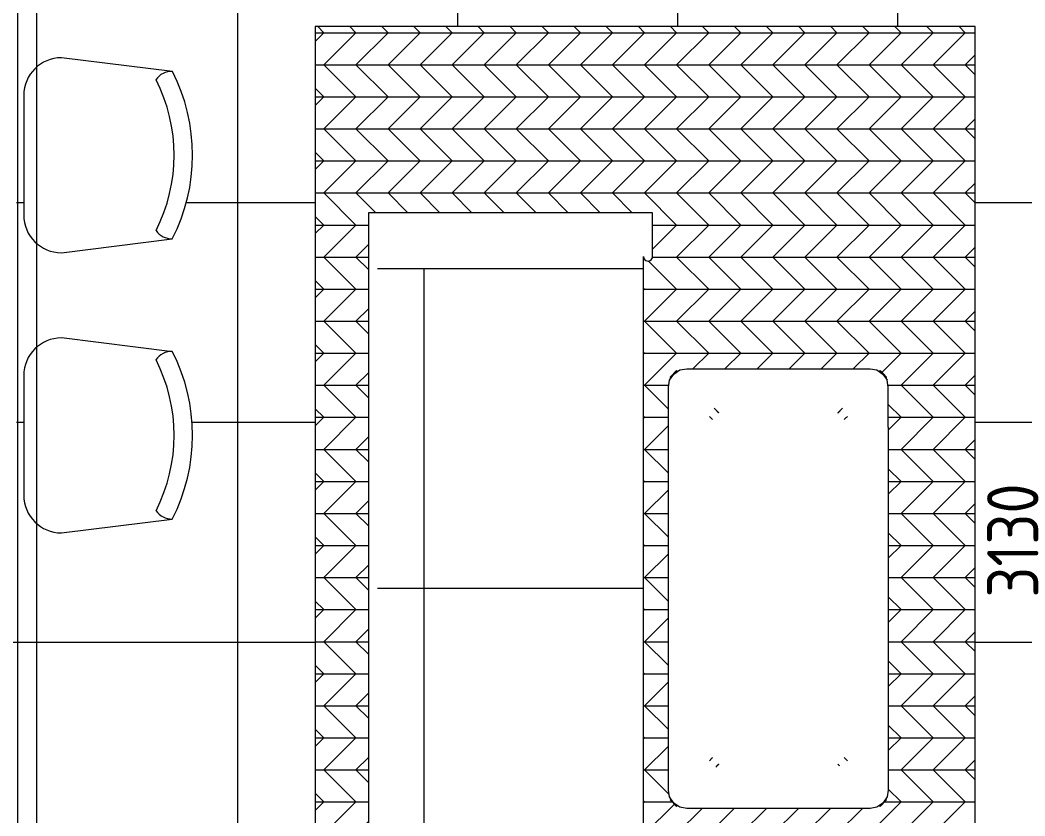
# Model space of a CAD drawing. Header units: millimetres. Extents: x -7275 to 18646, y -1042 to 16393.
# Drawn here: x 308 to 3049, y 2673 to 4845 of the extents above; entities that cross this region are included whole.
import ezdxf

# ---------------------------------------------------------------- set-up
doc = ezdxf.new("R2010")
doc.units = ezdxf.units.MM
for name, color, linetype, lineweight in [('A-ANNO-DIMS', 211, 'Continuous', 9), ('A-ANNO-DIMS-70', 211, 'Continuous', 9), ('A-FLOR', 192, 'Continuous', 20), ('A-FLOR-PATT', 8, 'Continuous', 20), ('G-IMPT', 8, 'Continuous', 9), ('I-FURN', 30, 'Continuous', 9)]:
    doc.layers.add(name, color=color, linetype=linetype, lineweight=lineweight)
doc.styles.add('GOST Common_6', font='GOST_Common.ttf', dxfattribs={"width": 0.9, "height": 140})
doc.dimstyles.new('BKN_Основной_2_0', dxfattribs={"dimscale": 304.8, "dimtxt": 140.800099, "dimasz": 0.324738, "dimexe": 0.344488, "dimexo": 0.688976, "dimgap": 0.114829, "dimtad": 1, "dimdec": 0, "dimrnd": 10, "dimdsep": 46, "dimtxsty": 'GOST Common_6', "dimblk1": 'OBLIQUE', "dimblk2": 'OBLIQUE', "dimsah": 1, "dimcen": 0.09, "dimdle": 0.344488, "dimazin": 0, "dimtfac": 1, "dimtdec": 4, "dimtix": 1, "dimtmove": 0, "dimatfit": 3, "dimfxl": 1, "dimtvp": 1, "dimtolj": 1, "dimtzin": 0, "dimlwd": 20, "dimlwe": 20, "dimarcsym": 2})

# ---------------------------------------------------------------- blocks, each defined once
blk = doc.blocks.new('Диван-Corbu - Диван-442838-План этажа')
at = {"layer": 'I-FURN'}
for p, q in [((1598.4, 854.3), (-451.6, 854.3)), ((-451.6, 854.3), (-451.6, 79.3)), ((1598.4, 79.3), (1598.4, 854.3)), ((-299.6, 829.3), (-299.6, 702.3)), ((-299.6, 829.3), (-299.6, 104.3)), ((573.4, 829.3), (573.4, 104.3)), ((1446.4, 829.3), (1446.4, 702.3)), ((1446.4, 829.3), (1446.4, 104.3)), ((-299.6, 702.3), (1446.4, 702.3)), ((-332.1, 104.3), (1478.9, 104.3)), ((-451.6, 79.3), (-332.1, 79.3)), ((1478.9, 79.3), (1598.4, 79.3))]:
    blk.add_line(p, q, dxfattribs=at)
for centre, start, end in [((-332.1, 91.8), 270, 90), ((1478.9, 91.8), 90, 270)]:
    blk.add_arc(centre, 12.5, start, end, dxfattribs=at)
blk = doc.blocks.new('Стул-Стол - Стул у стола-443556-План этажа')
at = {"layer": 'I-FURN'}
for p, q in [((163, 405.3), (-163.6, 405.3)), ((-266.4, 302.4), (-228.6, 0)), ((228.2, -0.2), (265.8, 302.4))]:
    blk.add_line(p, q, dxfattribs=at)
for centre, radius, start, end in [((-163.6, 302.4), 102.8, 90, 180), ((163, 302.4), 102.8, 360, 90), ((-174.1, 0.2), 54.5, 125.6163, 180.2014), ((0, 446.9), 452, 242.9089, 297.0911), ((178.3, 2.4), 50.3, 357.3089, 56.8734), ((0, 446.9), 502, 242.9089, 297.0345)]:
    blk.add_arc(centre, radius, start, end, dxfattribs=at)
blk = doc.blocks.new('Mahasamut Coffee Table Polar - Polar_Coffee120cm Top_dwg-1082337-План этажа')
at = {"layer": 'G-IMPT'}
for p, q in [((-585.8, 285.3), (-597, 268.4)), ((-568.9, 296.5), (-585.8, 285.3)), ((-550.5, 300), (-568.9, 296.5)), ((-440.5, 300), (-550.5, 300)), ((-330.5, 300), (-440.5, 300)), ((-220.5, 300), (-330.5, 300)), ((-110.5, 300), (-220.5, 300)), ((-0.5, 300), (-110.5, 300)), ((109.5, 300), (-0.5, 300)), ((219.5, 300), (109.5, 300)), ((329.5, 300), (219.5, 300)), ((439.5, 300), (329.5, 300)), ((439.5, 300), (549.5, 300)), ((549.5, 300), (567.9, 296.5)), ((584.9, 285.3), (567.9, 296.5)), ((596, 268.4), (584.9, 285.3)), ((-597, 268.4), (-600.5, 250)), ((-600.5, 250), (-600.5, 150)), ((599.5, 250), (596, 268.4)), ((599.5, 150), (599.5, 250)), ((-600.5, 150), (-600.5, 50)), ((599.5, 50), (599.5, 150)), ((-600.5, 50), (-600.5, -50)), ((599.5, -50), (599.5, 50)), ((-600.5, -50), (-600.5, -150)), ((599.5, -150), (599.5, -50)), ((-600.5, -150), (-600.5, -250)), ((599.5, -250), (599.5, -150)), ((-600.5, -250), (-597, -268.4)), ((-597, -268.4), (-585.8, -285.4)), ((584.9, -285.4), (596, -268.4)), ((596, -268.4), (599.5, -250)), ((-585.8, -285.4), (-568.9, -296.5)), ((-568.9, -296.5), (-550.5, -300)), ((-550.5, -300), (-440.5, -300)), ((-440.5, -300), (-330.5, -300)), ((-330.5, -300), (-220.5, -300)), ((-220.5, -300), (-110.5, -300)), ((-110.5, -300), (-0.5, -300)), ((-0.5, -300), (109.5, -300)), ((109.5, -300), (219.5, -300)), ((219.5, -300), (329.5, -300)), ((329.5, -300), (439.5, -300)), ((439.5, -300), (549.5, -300)), ((549.5, -300), (567.9, -296.5)), ((567.9, -296.5), (584.9, -285.4))]:
    blk.add_line(p, q, dxfattribs=at)
blk = doc.blocks.new('Mahasamut Coffee Table Polar - Polar_Coffee120cm Base_dwg-1082334-План этажа')
at = {"layer": 'G-IMPT'}
for p, q in [((-595.1, 277.6), (-577.4, 295.3)), ((-595, 277.5), (-595.1, 277.6)), ((-595.1, 277.6), (-594.5, 277)), ((-585.6, 285.8), (-594.5, 277)), ((-594.5, 277), (-592.6, 275.1)), ((-585.6, 285.8), (-576.8, 294.7)), ((-577.3, 295.2), (-577.4, 295.3)), ((-577.4, 295.3), (-576.8, 294.7)), ((-576.8, 294.7), (-574.7, 292.6)), ((573.8, 292.6), (575.9, 294.7)), ((575.9, 294.7), (576.5, 295.3)), ((581.8, 288.8), (575.9, 294.7)), ((576.5, 295.3), (576.4, 295.2)), ((585.3, 286.5), (576.5, 295.3)), ((587.7, 282.9), (581.8, 288.8)), ((594.2, 277.6), (585.3, 286.5)), ((593.5, 277), (587.7, 282.9)), ((591.6, 275.1), (593.5, 277)), ((593.5, 277), (594.2, 277.6)), ((594.2, 277.6), (594, 277.5)), ((-480.2, 162.7), (-483.9, 166.4)), ((-482.7, 165.5), (-483.5, 166.2)), ((-483.5, 166.2), (-481.8, 164.5)), ((-480.1, 162.8), (-481.8, 164.5)), ((-466.2, 184.1), (-470.3, 188.2)), ((-463.7, 181.6), (-467.1, 185)), ((-466.4, 184.2), (-467.1, 185)), ((-462.5, 180.4), (-466.2, 184.1)), ((-463.8, 181.6), (-464, 181.6)), ((-463.7, 181.6), (-463.8, 181.6)), ((-462.5, 180.4), (-462.3, 180.1)), ((-461.9, 179.8), (-462.3, 180.1)), ((461, 179.8), (461.3, 180.1)), ((461.6, 180.4), (461.3, 180.1)), ((461.6, 180.4), (469.4, 188.2)), ((461.6, 180.4), (462.6, 181.4)), ((461.6, 180.4), (461.9, 180.7)), ((461.9, 180.7), (462.6, 181.4)), ((462.8, 181.6), (464.5, 183.3)), ((462.8, 181.6), (462.8, 181.6)), ((462.8, 181.6), (463.1, 181.6)), ((466.2, 185), (464.5, 183.3)), ((465.5, 184.2), (466.2, 185)), ((491.8, 175.2), (479.3, 162.8)), ((479.3, 162.7), (487.1, 170.5)), ((479.3, 162.8), (481, 164.5)), ((482.7, 166.2), (481, 164.5)), ((481.9, 165.5), (482.7, 166.2)), ((-480.2, 162.7), (-480, 162.5)), ((-480.1, 162.9), (-480.1, 163.1)), ((-480.1, 162.8), (-480.1, 162.9)), ((-479.6, 162.1), (-480, 162.5)), ((478.6, 162.1), (479, 162.5)), ((479.3, 162.7), (479, 162.5)), ((479.3, 162.7), (480.2, 163.7)), ((479.3, 162.9), (479.3, 163.1)), ((479.3, 162.7), (479.5, 163)), ((479.3, 162.8), (479.3, 162.9)), ((479.3, 162.7), (479.3, 162.8)), ((479.5, 163), (480.2, 163.7)), ((-480.2, -162.8), (-488, -170.6)), ((-481.7, -164.4), (-481.8, -164.6)), ((-481.7, -164.4), (-481.8, -164.6)), ((-481.6, -164.4), (-481.8, -164.6)), ((-481.8, -164.6), (-481.6, -164.4)), ((-481.6, -164.3), (-481.7, -164.5)), ((-481.6, -164.3), (-481.7, -164.4)), ((-481.5, -164.3), (-481.7, -164.4)), ((-481.6, -164.4), (-481.7, -164.5)), ((-481.6, -164.4), (-481.7, -164.5)), ((-481.5, -164.2), (-481.6, -164.4)), ((-481.5, -164.2), (-481.6, -164.4)), ((-481.6, -164.3), (-481.5, -164.3)), ((-481.5, -164.3), (-481.6, -164.4)), ((-481.6, -164.4), (-481.6, -164.4)), ((-481.4, -164.1), (-481.5, -164.3)), ((-481.4, -164.2), (-481.5, -164.3)), ((-481.5, -164.3), (-481.5, -164.3)), ((-481.4, -164.2), (-481.1, -163.9)), ((-481.1, -163.9), (-481.4, -164.2)), ((-481.4, -164.2), (-481.2, -164)), ((-481.2, -164), (-481.4, -164.2)), ((-481.4, -164.2), (-481.4, -164.1)), ((-481.4, -164.2), (-481.4, -164.1)), ((-481.4, -164.2), (-481.4, -164.2)), ((-481.2, -163.9), (-481.3, -164.1)), ((-481.2, -164), (-481.3, -164.1)), ((-480.2, -162.8), (-481.2, -163.8)), ((-480.5, -163), (-481.2, -163.8)), ((-481.2, -164), (-480.9, -163.7)), ((-481.1, -163.8), (-481.2, -164)), ((-481.1, -163.8), (-481.2, -164)), ((-481.1, -163.8), (-481.2, -164)), ((-481, -163.8), (-481.2, -164)), ((-481, -163.8), (-481.2, -164)), ((-481, -163.8), (-481.2, -164)), ((-481.2, -164), (-481, -163.8)), ((-481.1, -163.9), (-481.2, -164)), ((-481.2, -164), (-481.2, -164)), ((-481.2, -164), (-481.2, -164)), ((-481, -163.7), (-481.1, -163.9)), ((-481.1, -163.9), (-481.1, -163.8)), ((-481.1, -163.9), (-481, -163.8)), ((-481, -163.8), (-480.8, -163.6)), ((-481, -163.8), (-481, -163.7)), ((-481, -163.7), (-480.9, -163.7)), ((-481, -163.8), (-480.9, -163.7)), ((-480.9, -163.7), (-481, -163.8)), ((-481, -163.8), (-481, -163.8)), ((-480.7, -163.5), (-480.9, -163.7)), ((-480.8, -163.5), (-480.9, -163.7)), ((-480.9, -163.6), (-480.8, -163.6)), ((-480.8, -163.6), (-480.5, -163.3)), ((-480.8, -163.6), (-480.5, -163.3)), ((-480.6, -163.4), (-480.8, -163.6)), ((-480.8, -163.6), (-480.6, -163.4)), ((-480.8, -163.6), (-480.6, -163.4)), ((-480.8, -163.6), (-480.7, -163.5)), ((-480.8, -163.6), (-480.8, -163.5)), ((-480.8, -163.5), (-480.7, -163.5)), ((-480.7, -163.5), (-480.8, -163.6)), ((-480.7, -163.5), (-480.8, -163.6)), ((-480.7, -163.5), (-480.6, -163.4)), ((-480.6, -163.4), (-480.7, -163.5)), ((-480.6, -163.4), (-480.7, -163.5)), ((-480.4, -163.1), (-480.6, -163.4)), ((-480.5, -163.2), (-480.6, -163.4)), ((-480.5, -163.2), (-480.6, -163.3)), ((-480.5, -163.2), (-480.6, -163.4)), ((-480.6, -163.4), (-480.4, -163.2)), ((-480.4, -163.2), (-480.6, -163.4)), ((-480.6, -163.4), (-480.6, -163.3)), ((-480.6, -163.3), (-480.5, -163.3)), ((-480.5, -163.3), (-480.6, -163.4)), ((-480.2, -162.8), (-480.5, -163)), ((-480.3, -163.1), (-480.5, -163.3)), ((-480.5, -163.2), (-480.4, -163.2)), ((-480.4, -163.2), (-480.5, -163.3)), ((-480.4, -163.2), (-480.5, -163.3)), ((-480.5, -163.3), (-480.5, -163.3)), ((-480.2, -162.9), (-480.4, -163.2)), ((-480.2, -162.9), (-480.4, -163.2)), ((-480.3, -163), (-480.4, -163.2)), ((-480.3, -163), (-480.4, -163.2)), ((-480.4, -163.2), (-480.3, -163)), ((-480.3, -163), (-480.4, -163.2)), ((-480.3, -163), (-480.4, -163.2)), ((-480.3, -163.1), (-480.4, -163.2)), ((-480.3, -163.1), (-480.4, -163.2)), ((-480.3, -163.1), (-480.4, -163.2)), ((-480.4, -163.2), (-480.4, -163.2)), ((-480.2, -162.9), (-480.3, -163.1)), ((-480.1, -162.9), (-480.3, -163)), ((-480.1, -162.9), (-480.3, -163)), ((-480.1, -162.9), (-480.3, -163)), ((-480.3, -163), (-480.2, -162.9)), ((-480.2, -162.9), (-480.3, -163)), ((-480.2, -163), (-480.3, -163.1)), ((-480.3, -163.1), (-480.3, -163.1)), ((-480.2, -162.8), (-480, -162.5)), ((-480.1, -162.9), (-480.2, -162.9)), ((-480.2, -162.9), (-480.1, -162.9)), ((-480.2, -162.9), (-480.1, -162.9)), ((-480.2, -163), (-480.2, -163)), ((-480.1, -162.9), (-480.1, -162.3)), ((-480.1, -162.9), (-480.1, -162.3)), ((-480.1, -162.7), (-480.1, -162.3)), ((-480.1, -162.8), (-480.1, -162.7)), ((-480.1, -162.9), (-480.1, -162.7)), ((-480.1, -162.9), (-480.1, -162.7)), ((-480.1, -162.9), (-480.1, -162.9)), ((-480.1, -162.9), (-480.1, -163.2)), ((-479.6, -162.2), (-480, -162.5)), ((478.6, -162.2), (479, -162.5)), ((479.3, -162.8), (479, -162.5)), ((479.3, -162.8), (482.9, -166.4)), ((479.3, -162.8), (479.5, -163)), ((479.3, -162.8), (479.5, -163)), ((479.4, -163), (479.3, -162.9)), ((479.3, -162.9), (479.3, -162.9)), ((479.3, -162.9), (479.3, -162.9)), ((479.4, -163), (479.3, -162.9)), ((479.3, -162.9), (479.3, -162.9)), ((479.3, -162.9), (479.5, -163)), ((479.3, -162.9), (479.3, -162.9)), ((479.3, -162.9), (479.3, -162.9)), ((479.3, -162.9), (479.3, -163.2)), ((479.4, -162.9), (479.5, -163)), ((479.5, -163.1), (479.4, -163)), ((479.4, -163), (479.4, -163)), ((479.4, -163), (479.7, -163.2)), ((479.4, -163), (479.4, -163)), ((479.4, -163), (479.6, -163.1)), ((479.4, -163), (479.6, -163.1)), ((479.4, -163), (479.5, -163)), ((479.6, -163.1), (479.5, -163)), ((479.7, -163.2), (479.5, -163)), ((479.5, -163), (479.7, -163.2)), ((479.6, -163.1), (479.5, -163.1)), ((479.5, -163.1), (479.6, -163.2)), ((479.5, -163.1), (479.6, -163.2)), ((479.6, -163.1), (479.8, -163.3)), ((479.6, -163.1), (479.6, -163.2)), ((479.7, -163.3), (479.7, -163.2)), ((479.7, -163.3), (479.7, -163.2)), ((479.7, -163.2), (479.8, -163.4)), ((479.7, -163.2), (479.8, -163.4)), ((479.7, -163.2), (479.8, -163.4)), ((479.8, -163.4), (479.7, -163.2)), ((479.7, -163.2), (480, -163.6)), ((479.7, -163.2), (480, -163.6)), ((479.9, -163.4), (479.7, -163.3)), ((479.7, -163.3), (479.8, -163.4)), ((479.7, -163.3), (479.9, -163.5)), ((479.7, -163.3), (479.8, -163.4)), ((479.8, -163.3), (479.8, -163.4)), ((479.8, -163.3), (480, -163.6)), ((479.9, -163.5), (479.8, -163.4)), ((480, -163.6), (479.8, -163.4)), ((480, -163.6), (479.8, -163.4)), ((479.8, -163.4), (480, -163.6)), ((479.8, -163.4), (480, -163.6)), ((479.9, -163.5), (479.9, -163.4)), ((479.9, -163.4), (480, -163.6)), ((479.9, -163.4), (480, -163.6)), ((479.9, -163.4), (480, -163.6)), ((479.9, -163.4), (480, -163.6)), ((479.9, -163.5), (480, -163.6)), ((479.9, -163.5), (480, -163.6)), ((479.9, -163.5), (480.2, -163.8)), ((480.1, -163.7), (480, -163.6)), ((480, -163.6), (480.2, -163.8)), ((480, -163.6), (480.1, -163.7)), ((480, -163.6), (480.2, -163.8)), ((480, -163.6), (480.2, -163.8)), ((480, -163.6), (480.4, -164)), ((480, -163.6), (480.8, -164.4)), ((480.1, -163.7), (480.1, -163.7)), ((480.1, -163.7), (480.1, -163.7)), ((480.1, -163.7), (480.2, -163.8)), ((480.1, -163.7), (480.2, -163.8)), ((480.1, -163.7), (480.2, -163.8)), ((480.1, -163.7), (480.2, -163.8)), ((480.1, -163.7), (480.2, -163.8)), ((480.1, -163.7), (480.2, -163.8)), ((480.1, -163.7), (480.2, -163.8)), ((480.2, -163.8), (480.1, -163.7)), ((480.2, -163.8), (480.1, -163.7)), ((480.3, -163.9), (480.2, -163.8)), ((480.2, -163.8), (480.4, -164)), ((480.2, -163.8), (480.2, -163.8)), ((480.2, -163.8), (480.4, -164)), ((480.4, -164), (480.2, -163.8)), ((480.2, -163.8), (480.4, -164)), ((480.3, -163.8), (480.4, -164)), ((480.4, -164), (480.3, -163.9)), ((480.3, -163.9), (480.5, -164.1)), ((480.4, -163.9), (480.3, -163.9)), ((480.3, -163.9), (480.4, -164)), ((480.5, -164), (480.4, -164)), ((480.4, -164), (480.6, -164.1)), ((480.5, -164.1), (480.5, -164)), ((480.5, -164), (480.6, -164.2)), ((480.5, -164), (480.6, -164.2)), ((480.5, -164), (480.6, -164.2)), ((480.5, -164), (480.6, -164.1)), ((480.6, -164.1), (480.5, -164.1)), ((480.6, -164.1), (480.7, -164.3)), ((480.6, -164.2), (480.8, -164.4)), ((480.8, -164.4), (480.6, -164.2)), ((480.8, -164.4), (480.6, -164.2)), ((480.7, -164.3), (480.6, -164.2)), ((480.6, -164.2), (480.8, -164.4)), ((480.8, -164.3), (480.7, -164.3)), ((480.8, -164.4), (480.7, -164.3)), ((480.8, -164.4), (480.7, -164.3)), ((480.9, -164.4), (480.8, -164.4)), ((480.8, -164.4), (480.9, -164.5)), ((480.8, -164.4), (480.9, -164.5)), ((480.8, -164.4), (481, -164.6)), ((481, -164.6), (480.8, -164.4)), ((480.8, -164.4), (481.2, -164.8)), ((482.4, -165.9), (480.8, -164.4)), ((480.9, -164.4), (481, -164.6)), ((-484.7, -167.5), (-486.3, -169)), ((-485.5, -168.3), (-486.3, -169)), ((-484.7, -167.5), (-485.5, -168.3)), ((-483.5, -166.2), (-484.7, -167.5)), ((-483.8, -166.5), (-484.7, -167.5)), ((-484, -166.7), (-484.7, -167.5)), ((-483.8, -166.5), (-484, -166.7)), ((-483.5, -166.2), (-483.8, -166.5)), ((-483.5, -166.3), (-483.8, -166.5)), ((-483.6, -166.3), (-483.8, -166.5)), ((-483.6, -166.3), (-483.3, -166)), ((-483.3, -166), (-483.6, -166.3)), ((-483.6, -166.3), (-483.3, -166)), ((-483.6, -166.3), (-483.3, -166)), ((-483.6, -166.3), (-483.4, -166.1)), ((-483.4, -166.1), (-483.6, -166.3)), ((-483.6, -166.3), (-483.4, -166.1)), ((-483.6, -166.3), (-483.4, -166.1)), ((-483.4, -166.2), (-483.6, -166.3)), ((-483.6, -166.3), (-483.5, -166.2)), ((-483.5, -166.2), (-482.7, -165.6)), ((-483.1, -165.8), (-483.4, -166.1)), ((-483.2, -165.9), (-483.4, -166.1)), ((-483.2, -165.9), (-483.4, -166.1)), ((-483.2, -165.9), (-483.4, -166.1)), ((-483.2, -165.9), (-483.4, -166.1)), ((-483.2, -166), (-483.4, -166.1)), ((-483.2, -166), (-483.4, -166.1)), ((-483.2, -166), (-483.4, -166.1)), ((-483.4, -166.2), (-483.4, -166.2)), ((-483.3, -166), (-483.1, -165.9)), ((-483.2, -165.9), (-483.3, -166)), ((-483.3, -166), (-483.2, -166)), ((-483.2, -166), (-483.3, -166)), ((-483.2, -165.9), (-482.8, -165.6)), ((-483.2, -165.9), (-482.9, -165.7)), ((-482.9, -165.7), (-483.2, -165.9)), ((-483, -165.8), (-483.2, -165.9)), ((-483.2, -165.9), (-483.1, -165.8)), ((-483.2, -165.9), (-483, -165.8)), ((-483, -165.8), (-483.2, -165.9)), ((-483, -165.8), (-483.2, -165.9)), ((-483.1, -165.9), (-483.2, -166)), ((-483.2, -166), (-483.2, -166)), ((-482.9, -165.7), (-483.1, -165.8)), ((-483.1, -165.8), (-482.9, -165.7)), ((-483.1, -165.8), (-483, -165.8)), ((-482.7, -165.5), (-483, -165.8)), ((-482.8, -165.6), (-483, -165.8)), ((-482.8, -165.6), (-483, -165.8)), ((-483, -165.8), (-482.8, -165.6)), ((-483, -165.8), (-482.8, -165.6)), ((-482.8, -165.6), (-483, -165.8)), ((-482.8, -165.6), (-483, -165.8)), ((-483, -165.8), (-482.8, -165.6)), ((-483, -165.8), (-482.8, -165.6)), ((-482.8, -165.5), (-482.9, -165.7)), ((-482.8, -165.6), (-482.9, -165.7)), ((-482.8, -165.6), (-482.9, -165.7)), ((-482.8, -165.6), (-482.4, -165.2)), ((-482.8, -165.5), (-482.7, -165.4)), ((-482.7, -165.4), (-482.8, -165.6)), ((-482.7, -165.4), (-482.8, -165.6)), ((-482.6, -165.4), (-482.8, -165.6)), ((-482.8, -165.6), (-482.6, -165.4)), ((-482.6, -165.4), (-482.8, -165.6)), ((-482.8, -165.6), (-482.7, -165.5)), ((-482.8, -165.6), (-482.8, -165.6)), ((-482.7, -165.4), (-482.3, -165.1)), ((-482.5, -165.3), (-482.7, -165.4)), ((-482.5, -165.3), (-482.7, -165.5)), ((-482.7, -165.4), (-482.7, -165.4)), ((-482.7, -165.5), (-482.7, -165.4)), ((-482.4, -165.1), (-482.6, -165.4)), ((-482.3, -165.1), (-482.6, -165.4)), ((-482.3, -165.1), (-482.6, -165.4)), ((-482.3, -165.1), (-482.6, -165.4)), ((-482.3, -165.1), (-482.6, -165.4)), ((-482.4, -165.2), (-482.6, -165.4)), ((-482.6, -165.4), (-482.4, -165.2)), ((-482.6, -165.4), (-482.4, -165.2)), ((-482.6, -165.4), (-482.6, -165.3)), ((-482.5, -165.3), (-482.6, -165.4)), ((-482.5, -165.3), (-482.3, -165.1)), ((-482.5, -165.2), (-482.4, -165.2)), ((-482.5, -165.3), (-482.4, -165.2)), ((-482.4, -165.2), (-482.2, -164.9)), ((-482.4, -165.2), (-482.1, -164.9)), ((-482.4, -165.2), (-482.1, -164.9)), ((-482.4, -165.2), (-482.2, -165)), ((-482.2, -165), (-482.4, -165.1)), ((-482.2, -165), (-482.4, -165.1)), ((-482.4, -165.2), (-482.2, -165)), ((-482.4, -165.2), (-482.2, -165)), ((-482.4, -165.2), (-482.4, -165.2)), ((-482.3, -165.1), (-482.3, -165)), ((-482.3, -165), (-482.2, -165)), ((-481.9, -164.7), (-482.2, -165)), ((-482, -164.8), (-482.2, -164.9)), ((-482, -164.8), (-482.2, -165)), ((-482.2, -165), (-482.1, -164.9)), ((-482.1, -164.9), (-482.2, -165)), ((-482.1, -164.9), (-482.2, -165)), ((-482.2, -165), (-482.1, -164.9)), ((-482.1, -164.9), (-482.2, -165)), ((-482.2, -165), (-482.2, -165)), ((-482, -164.7), (-482.1, -164.9)), ((-482, -164.8), (-481.7, -164.5)), ((-481.7, -164.5), (-482, -164.8)), ((-481.8, -164.6), (-482, -164.8)), ((-481.9, -164.6), (-482, -164.8)), ((-481.9, -164.6), (-482, -164.8)), ((-481.8, -164.6), (-482, -164.8)), ((-481.8, -164.6), (-482, -164.8)), ((-482, -164.8), (-481.8, -164.6)), ((-481.8, -164.6), (-482, -164.8)), ((-482, -164.8), (-481.9, -164.7)), ((-482, -164.8), (-482, -164.8)), ((-481.9, -164.7), (-481.8, -164.6)), ((-481.8, -164.5), (-481.7, -164.5)), ((-481.8, -164.6), (-481.8, -164.6)), ((-462.5, -180.4), (-470.3, -188.2)), ((-467.1, -185), (-465.4, -183.3)), ((-466.4, -184.3), (-467.1, -185)), ((-463.7, -181.6), (-465.4, -183.3)), ((-463.8, -181.6), (-464, -181.6)), ((-463.7, -181.6), (-463.8, -181.6)), ((-462.5, -180.4), (-463.6, -181.4)), ((-462.8, -180.7), (-463.6, -181.4)), ((-462.5, -180.4), (-462.8, -180.7)), ((-462.5, -180.4), (-462.3, -180.2)), ((-461.9, -179.8), (-462.3, -180.2)), ((461, -179.8), (461.4, -180.2)), ((461.6, -180.4), (461.4, -180.2)), ((461.6, -180.4), (465.3, -184.2)), ((462.8, -181.6), (462.8, -181.6)), ((462.8, -181.6), (464.5, -183.3)), ((462.8, -181.6), (463.1, -181.6)), ((466.2, -185), (464.5, -183.3)), ((465.3, -184.2), (469.4, -188.2)), ((465.5, -184.3), (466.2, -185)), ((480.9, -164.5), (481, -164.6)), ((481, -164.5), (481, -164.6)), ((481, -164.5), (481.1, -164.7)), ((481.1, -164.7), (481, -164.6)), ((481, -164.6), (481.2, -164.8)), ((481.1, -164.6), (481, -164.6)), ((481, -164.6), (481.2, -164.8)), ((481, -164.6), (481.1, -164.7)), ((481, -164.6), (481.2, -164.8)), ((481.2, -164.7), (481.1, -164.7)), ((481.1, -164.7), (481.3, -164.8)), ((481.1, -164.7), (481.3, -164.8)), ((481.2, -164.7), (481.3, -164.8)), ((481.2, -164.8), (481.2, -164.7)), ((481.2, -164.7), (481.2, -164.8)), ((481.2, -164.8), (481.3, -164.9)), ((481.4, -165), (481.3, -164.8)), ((481.3, -164.9), (481.4, -165)), ((481.4, -165), (481.4, -165)), ((481.4, -165), (481.5, -165.1)), ((481.6, -165.1), (481.5, -165)), ((481.5, -165), (481.5, -165.1)), ((481.8, -165.3), (481.5, -165.1)), ((481.6, -165.1), (481.5, -165.1)), ((481.6, -165.2), (481.5, -165.1)), ((481.5, -165.1), (481.7, -165.3)), ((481.6, -165.2), (481.6, -165.1)), ((481.7, -165.3), (481.6, -165.2)), ((481.6, -165.2), (481.8, -165.3)), ((481.6, -165.2), (481.8, -165.3)), ((481.6, -165.2), (481.8, -165.4)), ((481.6, -165.2), (481.8, -165.4)), ((481.8, -165.4), (481.6, -165.2)), ((481.6, -165.2), (481.7, -165.3)), ((481.6, -165.2), (481.8, -165.4)), ((481.7, -165.2), (481.8, -165.4)), ((481.8, -165.4), (481.7, -165.3)), ((481.8, -165.4), (481.7, -165.3)), ((481.7, -165.3), (481.9, -165.5)), ((481.7, -165.3), (481.8, -165.4)), ((481.8, -165.3), (481.8, -165.4)), ((481.9, -165.4), (481.8, -165.4)), ((481.8, -165.4), (481.9, -165.5)), ((481.8, -165.4), (481.9, -165.5)), ((481.9, -165.5), (481.8, -165.4)), ((482, -165.6), (481.8, -165.4)), ((481.9, -165.4), (482, -165.6)), ((482, -165.5), (481.9, -165.5)), ((482.7, -166.2), (481.9, -165.6)), ((482, -165.6), (482, -165.5)), ((482, -165.5), (482.1, -165.7)), ((482.1, -165.6), (482, -165.6)), ((482, -165.6), (482.2, -165.8)), ((482.1, -165.7), (482.1, -165.6)), ((482.1, -165.6), (482.2, -165.8)), ((482.1, -165.6), (482.2, -165.8)), ((482.2, -165.7), (482.1, -165.7)), ((482.1, -165.7), (482.3, -165.8)), ((482.1, -165.7), (482.2, -165.8)), ((482.2, -165.8), (482.2, -165.7)), ((482.2, -165.7), (482.3, -165.8)), ((482.2, -165.7), (482.3, -165.8)), ((482.2, -165.8), (482.3, -165.8)), ((482.4, -165.9), (482.2, -165.8)), ((482.4, -165.9), (482.2, -165.8)), ((482.3, -165.8), (482.4, -165.9)), ((482.5, -166), (482.3, -165.9)), ((482.4, -165.9), (482.5, -166.1)), ((482.4, -165.9), (482.6, -166.1)), ((482.4, -165.9), (482.6, -166.1)), ((482.4, -165.9), (482.5, -166)), ((482.4, -165.9), (482.6, -166.1)), ((482.8, -166.3), (482.4, -165.9)), ((482.4, -165.9), (483.2, -166.7)), ((482.4, -165.9), (485.5, -169)), ((482.5, -166), (482.4, -166)), ((482.4, -166), (482.4, -166)), ((482.5, -166.1), (482.7, -166.2)), ((482.5, -166.1), (482.6, -166.2)), ((482.8, -166.3), (482.6, -166.1)), ((482.7, -166.2), (482.6, -166.2)), ((482.6, -166.2), (482.6, -166.2)), ((482.6, -166.2), (482.6, -166.2)), ((482.6, -166.2), (482.8, -166.3)), ((482.6, -166.2), (482.8, -166.3)), ((482.6, -166.2), (482.8, -166.3)), ((482.6, -166.2), (482.8, -166.3)), ((482.6, -166.2), (482.8, -166.3)), ((482.7, -166.2), (483, -166.5)), ((482.7, -166.2), (484, -167.5)), ((482.8, -166.3), (483, -166.5)), ((482.8, -166.3), (483.2, -166.7)), ((482.9, -166.4), (487.1, -170.6)), ((483, -166.5), (483.2, -166.7)), ((483.2, -166.7), (483.6, -167.1)), ((483.2, -166.7), (484, -167.5)), ((483.6, -167.1), (484, -167.5)), ((491.8, -175.3), (485.5, -169)), ((-594.5, -277), (-595.1, -277.7)), ((-595.1, -277.7), (-595, -277.5)), ((-595.1, -277.7), (-577.4, -295.4)), ((-592.6, -275.1), (-594.5, -277)), ((-594.5, -277), (-585.6, -285.9)), ((-585.6, -285.9), (-576.8, -294.7)), ((-576.8, -294.7), (-577.4, -295.4)), ((-577.3, -295.2), (-577.4, -295.4)), ((-574.7, -292.7), (-576.8, -294.7)), ((575.9, -294.7), (573.8, -292.7)), ((575.9, -294.7), (573.8, -292.7)), ((584.7, -285.9), (575.9, -294.7)), ((576.5, -295.3), (575.9, -294.7)), ((576.4, -295.3), (576.5, -295.3)), ((594.2, -277.7), (576.5, -295.3)), ((584.7, -285.9), (593.5, -277)), ((593.5, -277), (591.6, -275.1)), ((593.5, -277), (591.6, -275.1)), ((594.2, -277.7), (593.5, -277)), ((594.1, -277.6), (594.2, -277.7))]:
    blk.add_line(p, q, dxfattribs=at)
blk = doc.blocks.new('Mahasamut Coffee Table Polar - White-Natural Brown 60x120 CT01-1459960-План этажа')
at = {"extrusion": (0, 0, -1), "zscale": -1, "rotation": 180}
for name in ['Mahasamut Coffee Table Polar - Polar_Coffee120cm Top_dwg-1082337-План этажа', 'Mahasamut Coffee Table Polar - Polar_Coffee120cm Base_dwg-1082334-План этажа']:
    blk.add_blockref(name, (0, 0), dxfattribs=at)
blk = doc.blocks.new('DIMBLOCK27-План этажа')
at = {"layer": 'A-ANNO-DIMS-70', "lineweight": 20}
for p, q in [((353.3, 9191.8), (353.3, 1812.4)), ((-432.7, 9086.8), (458.3, 9086.8)), ((353.3, 9086.8), (-432.7, 9086.8)), ((213.3, 1917.4), (458.3, 1917.4)), ((353.3, 1917.4), (213.3, 1917.4))]:
    blk.add_line(p, q, dxfattribs=at)
at = {"layer": 'A-ANNO-DIMS-70', "lineweight": 40}
for p, q in [((353.3, 9086.8), (303.8, 9136.3)), ((353.3, 9086.8), (402.8, 9037.3)), ((353.3, 1917.4), (303.8, 1966.9)), ((353.3, 1917.4), (402.8, 1867.9))]:
    blk.add_line(p, q, dxfattribs=at)
at = {"layer": 'A-ANNO-DIMS-70', "color": 0, "lineweight": 20, "insert": (135.3, 5338.6), "char_height": 140, "width": 392.331, "attachment_point": 1, "rotation": 90, "line_spacing_factor": 1.022761, "style": 'GOST Common_6'}
blk.add_mtext('7170', dxfattribs=at)
blk = doc.blocks.new('_Oblique')
at = {"color": 0, "linetype": 'ByBlock', "lineweight": -2}
blk.add_line((-0.5, -0.5), (0.5, 0.5), dxfattribs=at)
blk = doc.blocks.new('DIMBLOCK28-План этажа')
at = {"layer": 'A-ANNO-DIMS-70', "lineweight": 20}
for p, q in [((3164.1, 5102.8), (3164.1, 1762.4)), ((3329.3, 4997.8), (3059.1, 4997.8)), ((3164.1, 4997.8), (3329.3, 4997.8)), ((2220.3, 1867.4), (3269.1, 1867.4)), ((3164.1, 1867.4), (2220.3, 1867.4))]:
    blk.add_line(p, q, dxfattribs=at)
at = {"layer": 'A-ANNO-DIMS-70', "lineweight": 40}
for p, q in [((3164.1, 4997.8), (3114.6, 5047.3)), ((3164.1, 4997.8), (3213.6, 4948.3)), ((3164.1, 1867.4), (3114.6, 1916.9)), ((3164.1, 1867.4), (3213.6, 1817.9))]:
    blk.add_line(p, q, dxfattribs=at)
at = {"layer": 'A-ANNO-DIMS-70', "color": 0, "lineweight": 20, "insert": (2946.2, 3269.1), "char_height": 140, "width": 392.331, "attachment_point": 1, "rotation": 90, "line_spacing_factor": 1.022761, "style": 'GOST Common_6'}
blk.add_mtext('3130', dxfattribs=at)

msp = doc.modelspace()

# ---------------------------------------------------------------- hatches: boundary and pattern name
at = {"layer": 'A-FLOR-PATT', "lineweight": 9}
h = msp.add_hatch(dxfattribs=at)
h.set_pattern_fill('FP_12', color=256, style=0, pattern_type=2)
h.set_pattern_definition([(90, (-12298.2, -4652.9), (-600, 4e-14), []), (180, (-12298.2, -4652.9), (-7e-14, -600), [])])
h.paths.add_polyline_path([(-1262.7, 1926.8), (3539.3, 1926.8), (3539.3, 2777.4), (3247.8, 2777.4), (3247.8, 3977.4), (3539.3, 3977.4), (3539.3, 4997.8), (4199.3, 4997.8), (4199.3, 4877.8), (4229.3, 4877.8), (4229.3, 4837.8), (4239.3, 4837.8), (4239.3, 4807.8), (4199.3, 4807.8), (4199.3, 4757.8), (3779.3, 4757.8), (3779.3, 3642.8), (5728.4, 3642.8), (5728.4, 4757.8), (5099.3, 4757.8), (5099.3, 4807.8), (5059.3, 4807.8), (5059.3, 4837.8), (5069.3, 4837.8), (5069.3, 4877.8), (5099.3, 4877.8), (5099.3, 5693.9), (5728.4, 5693.9), (5728.4, 9086.8), (2939.3, 9086.8), (2939.3, 9082.8), (3539.3, 9082.8), (3539.3, 8482.8), (-1250.1, 8482.8), (-1250.1, 9082.8), (-1242.7, 9082.8), (-1242.7, 9086.8), (-1262.7, 9086.8), (-1262.7, 6080.1), (-692.7, 6080.1), (-692.7, 6030.1), (-643.1, 6030.1), (-643.1, 5961.8), (-614.5, 5961.8), (-614.5, 4972.8), (-692.7, 4972.8), (-692.7, 4933.1), (-1257.7, 4933.1), (-1257.7, 4972.8), (-1260.6, 4972.8), (-1260.6, 5001.4), (-1262.7, 5001.4), (-1262.7, 1958.1)])
h.paths.add_polyline_path([(2008.7, 1974), (1113.6, 1974), (1113.6, 4827.5), (2913.6, 4827.5), (2913.6, 1974), (2390.9, 1974)])
h.paths.add_polyline_path([(-463.6, 3314.6), (-463.6, 4814.6), (298.4, 4814.6), (298.4, 3314.6), (-170.2, 3314.6)])
h.paths.add_polyline_path([(421.2, 3445.6), (394.6, 3449.1), (369.8, 3459.4), (348.5, 3475.7), (332.2, 3497), (321.9, 3521.8), (318.4, 3548.4), (318.4, 3875), (321.9, 3901.6), (332.1, 3926.4), (348.5, 3947.7), (369.8, 3964), (394.6, 3974.3), (421.2, 3977.8), (723.9, 3940.2), (754.1, 3867.3), (772.5, 3790.5), (778.7, 3711.8), (772.5, 3633.1), (754, 3556.3), (723.7, 3483.4), (662, 3475.7)])
h.paths.add_polyline_path([(-608.3, 3446.2), (-911, 3483.8), (-941.2, 3556.7), (-959.6, 3633.5), (-965.8, 3712.2), (-959.6, 3790.9), (-941.1, 3867.6), (-910.8, 3940.5), (-608.3, 3978.4), (-581.7, 3974.9), (-556.9, 3964.6), (-535.6, 3948.2), (-519.3, 3926.9), (-509, 3902.1), (-505.5, 3875.5), (-505.5, 3549), (-509, 3522.4), (-519.2, 3497.6), (-535.6, 3476.3), (-556.9, 3459.9), (-581.7, 3449.7)])
h.paths.add_polyline_path([(421.2, 4210.2), (394.6, 4213.7), (369.8, 4224), (348.5, 4240.4), (332.2, 4261.7), (321.9, 4286.5), (318.4, 4313.1), (318.4, 4639.6), (321.9, 4666.2), (332.1, 4691), (348.5, 4712.3), (369.8, 4728.7), (394.6, 4738.9), (421.2, 4742.4), (723.9, 4704.8), (754.1, 4631.9), (772.5, 4555.1), (778.7, 4476.4), (772.5, 4397.7), (753.3, 4319.3), (723.7, 4248.1), (662, 4240.4)])
h.paths.add_polyline_path([(-608.3, 4210.8), (-911, 4248.4), (-941.2, 4321.3), (-959.6, 4398.1), (-965.8, 4476.8), (-959.6, 4555.5), (-941.1, 4632.3), (-910.8, 4705.2), (-608.3, 4743), (-581.7, 4739.5), (-556.9, 4729.2), (-535.6, 4712.9), (-519.3, 4691.6), (-509, 4666.8), (-505.5, 4640.2), (-505.5, 4313.6), (-509.2, 4286.5), (-519.2, 4262.2), (-535.6, 4240.9), (-556.9, 4224.6), (-581.7, 4214.3)])
h.paths.add_polyline_path([(4304.3, 4843.1), (4284.3, 4877.8), (4916.5, 5242.8), (4936.5, 5208.1)])
h.paths.add_polyline_path([(3609.3, 5428.6), (3589.3, 5428.6), (3589.3, 5568.6), (3729.3, 5568.6), (3729.3, 5428.6), (3709.3, 5428.6)])
h.paths.add_polyline_path([(5114.8, 7270.1), (5114.8, 7287.5), (5119.8, 7287.5), (5119.8, 7872.6), (5100.8, 7872.6), (5100.8, 7867.6), (5099.8, 7867.6), (5099.8, 7873.6), (5129.8, 7873.6), (5129.8, 7287.5), (5134.8, 7287.5), (5134.8, 9077.6), (5719.8, 9077.6), (5719.8, 7279.9), (5699.8, 7279.9), (5699.8, 7270.1), (5134.8, 7270.1)])
h.paths.add_polyline_path([(5129.8, 7877.6), (5119.8, 7877.6), (5119.8, 8475.1), (5100.8, 8475.1), (5100.8, 8470.1), (5099.8, 8470.1), (5099.8, 8476.1), (5129.8, 8476.1), (5129.8, 7882.6)])
h.paths.add_polyline_path([(5100.8, 8479.1), (5099.8, 8479.1), (5099.8, 8485.1), (5100.8, 8485.1), (5100.8, 8480.1), (5119.8, 8480.1), (5119.8, 9072.6), (5129.8, 9072.6), (5129.8, 8479.1), (5101, 8479.1)])
h.paths.add_polyline_path([(2339.3, 9082.8), (2339.3, 9086.8), (-42.7, 9086.8), (-42.7, 9082.8), (1749.9, 9082.8)])
h = msp.add_hatch(dxfattribs=at)
h.set_pattern_fill('FP_5', color=256, style=0, pattern_type=2)
h.set_pattern_definition([(0, (0, 0), (0, 87.465), []), (315, (0, 0), (87.4649, 0), [123.694, -123.694]), (45, (0, 0), (87.4649, 0), [123.694, -123.694])])
h.paths.add_polyline_path([(1113.6, 1974), (2913.6, 1974), (2913.6, 4827.5), (1113.6, 4827.5), (1113.6, 2269.3)])
h.paths.add_polyline_path([(2033.7, 2269.3), (1258.7, 2269.3), (1258.7, 4319.3), (2033.7, 4319.3), (2033.3, 4196.6), (2032, 4193.6), (2030, 4191), (2027.5, 4189), (2024.4, 4187.8), (2021.2, 4187.3), (2018, 4187.8), (2015, 4189), (2012.4, 4191), (2010.4, 4193.6), (2009.1, 4196.6), (2008.7, 4196.6), (2009.1, 2392.1), (2010.4, 2395.1), (2012.4, 2397.7), (2015, 2399.7), (2018, 2400.9), (2021.2, 2401.3), (2024.4, 2400.9), (2027.5, 2399.7), (2030, 2397.7), (2033, 2392.7), (2033.3, 2392.1), (2033.7, 2388.8)])
h.paths.add_polyline_path([(2126.7, 2693.9), (2108.3, 2697.4), (2101.6, 2701.8), (2098.8, 2699.4), (2081.7, 2717.3), (2083.8, 2719.9), (2080.2, 2725.5), (2076.7, 2743.9), (2076.7, 3843.9), (2081.3, 3864.1), (2084, 3868.1), (2081.9, 3871.4), (2099.1, 3888.4), (2101.8, 3886.1), (2108.3, 3890.4), (2126.7, 3893.9), (2626.7, 3893.9), (2645.1, 3890.4), (2651.8, 3886), (2654.5, 3888.4), (2671.6, 3870.4), (2669.5, 3867.9), (2673.2, 3862.3), (2676.7, 3843.9), (2676.7, 2743.9), (2672, 2723.7), (2669.3, 2719.6), (2671.4, 2716.3), (2654.2, 2699.3), (2651.6, 2701.6), (2645.1, 2697.4), (2626.7, 2693.9), (2177.5, 2693.9)])

# ---------------------------------------------------------------- linework, layer by layer
at = {"layer": 'A-FLOR'}
for p, q in [((1113.6, 4827.5), (1113.6, 1974)), ((2913.6, 4827.5), (1113.6, 4827.5)), ((2913.6, 1974), (2913.6, 4827.5))]:
    msp.add_line(p, q, dxfattribs=at)

# ---------------------------------------------------------------- block references
at = {"layer": 'I-FURN'}
for name, p, rotation in [('Стул-Стол - Стул у стола-443556-План этажа', (723.6, 4476.7), 90.00363680505146), ('Диван-Corbu - Диван-442838-План этажа', (2113, 2721), 90.00000000000026), ('Стул-Стол - Стул у стола-443556-План этажа', (723.6, 3712), 90.00363680505146), ('Mahasamut Coffee Table Polar - White-Natural Brown 60x120 CT01-1459960-План этажа', (2376.7, 3294.3), 90.00000000000078)]:
    msp.add_blockref(name, p, dxfattribs=dict(at, rotation=rotation))

# ---------------------------------------------------------------- dimensions: what is measured, and where the dimension line sits
at = {"layer": 'A-ANNO-DIMS', "lineweight": 20}
for base, p1, p2, override, picture, middle in [((353.3, 1917.4), (-642.7, 9086.8), (423.3, 1917.4), {"dimpost": '<>', "dimfxl": 7248.171757}, 'DIMBLOCK27-План этажа', (248.3, 5502.1)), ((3164.1, 1867.4), (3539.3, 4997.8), (2010.3, 1867.4), {"dimpost": '<>', "dimfxl": 3483.827792}, 'DIMBLOCK28-План этажа', (3059.1, 3432.6))]:
    dim = msp.add_linear_dim(base=base, p1=p1, p2=p2, angle=90, dimstyle='BKN_Основной_2_0', override=override, dxfattribs=at)
    dim.commit()
    dim.dimension.update_dxf_attribs({"geometry": picture, "text_midpoint": middle})

doc.saveas('drawing.dxf')
